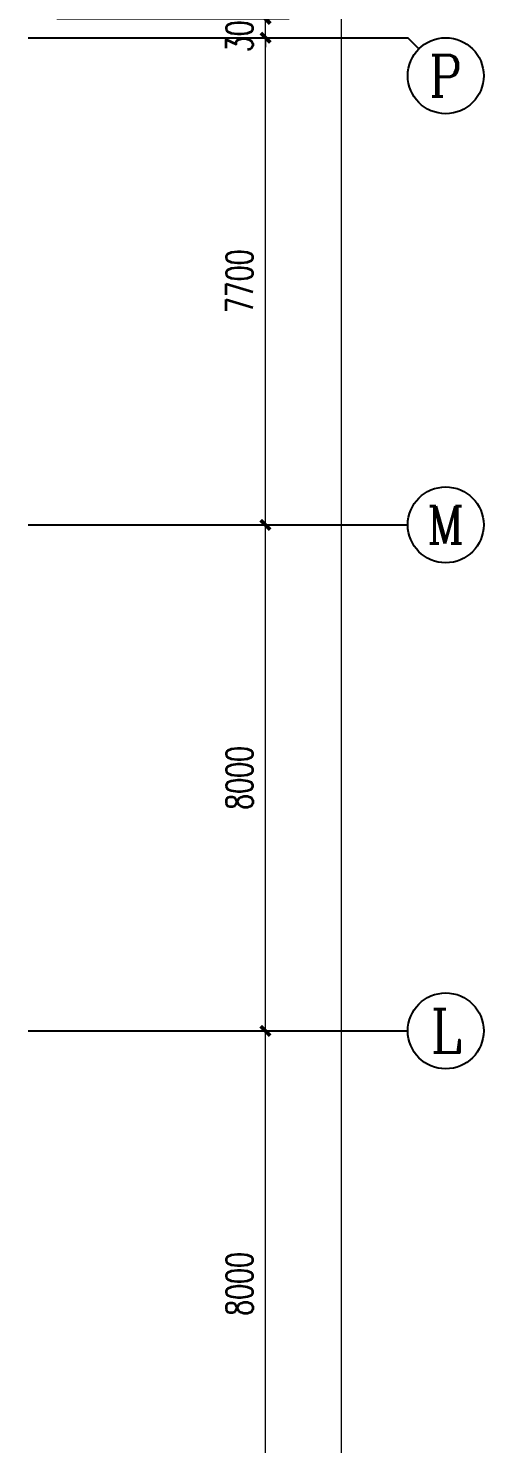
# Model space of a CAD drawing. Extents: x 0 to 302064749, y -59725395 to 1524223.
# Drawn here: x 163365946 to 164085946, y -26361387 to -24123787 of the extents above; entities that cross this region are included whole.
import ezdxf
from ezdxf.enums import TextEntityAlignment as Align

# ---------------------------------------------------------------- set-up
doc = ezdxf.new("R2010")
doc.units = 0
doc.header["$LTSCALE"] = 1000
doc.linetypes.add('DOTE', pattern=[2.42, 2, -0.2, 0.02, -0.2])
doc.layers.add('AXIS', color=3, linetype='Continuous')
doc.layers.add('AXIS_TEXT', color=7, linetype='Continuous')
doc.layers.add('DOTE', color=1, linetype='DOTE', lineweight=9, plot=False)
doc.layers.get('DOTE').off()
doc.styles.add('_TCH_AXIS', font='COMPLEX', dxfattribs={"bigfont": 'GBCBIG'})
doc.styles.add('A_DIM_T3', font='simplex.shx', dxfattribs={"width": 0.7, "bigfont": 'gbcbig.shx'})
doc.styles.add('COMPLEX', font='COMPLEX')
doc.dimstyles.new('_TCH_ARCH&&150', dxfattribs={"dimtxt": 420, "dimasz": 150, "dimexe": 375, "dimexo": 450, "dimgap": 202.5, "dimtad": 1, "dimdec": 0, "dimzin": 0, "dimdsep": 46, "dimtxsty": 'A_DIM_T3', "dimblk": 'ARCHTICK', "dimcen": 0.09, "dimclrt": 7, "dimazin": 2, "dimtfac": 1, "dimtdec": 0, "dimtix": 1, "dimtmove": 2, "dimatfit": 3, "dimfxl": 150, "dimtolj": 1, "dimtzin": 0, "dimarcsym": 0})

# ---------------------------------------------------------------- blocks, each defined once
blk = doc.blocks.new('_ArchTick')
at = {"color": 0, "linetype": 'ByBlock', "const_width": 0.4}
blk.add_lwpolyline([(-0.5, -0.5), (0.5, 0.5)], dxfattribs=at)
blk = doc.blocks.new('*D108')
at = {"layer": 'AXIS', "color": 0, "lineweight": -2, "transparency": 16777216}
for p, q in [((109150, 76000), (114025, 76000)), ((113650, 0), (113650, 76000)), ((109150, 0), (114025, 0))]:
    blk.add_line(p, q, dxfattribs=at)
at = {"layer": 'Defpoints', "color": 0, "transparency": 16777216}
for p in [(108700, 76000), (113650, 76000), (108700, 0)]:
    blk.add_point(p, dxfattribs=at)
at = {"layer": 'AXIS', "color": 0, "lineweight": -2, "transparency": 16777216, "xscale": 150, "yscale": 150, "zscale": 150}
for p, rotation in [((113650, 76000), 90), ((113650, 0), 270)]:
    blk.add_blockref('_ArchTick', p, dxfattribs=dict(at, rotation=rotation))
at = {"layer": 'AXIS', "color": 7, "transparency": 16777216, "insert": (113237.5, 38000), "char_height": 420, "attachment_point": 5, "rotation": 90, "style": 'A_DIM_T3'}
blk.add_mtext('\\A1;76000', dxfattribs=at)
blk = doc.blocks.new('*D116')
at = {"layer": 'AXIS', "color": 0, "lineweight": -2, "transparency": 16777216}
for p, q in [((109150, 50000), (112825, 50000)), ((112450, 42000), (112450, 50000)), ((109150, 42000), (112825, 42000))]:
    blk.add_line(p, q, dxfattribs=at)
at = {"layer": 'Defpoints', "color": 0, "transparency": 16777216}
for p in [(108700, 50000), (112450, 50000), (108700, 42000)]:
    blk.add_point(p, dxfattribs=at)
at = {"layer": 'AXIS', "color": 0, "lineweight": -2, "transparency": 16777216, "xscale": 150, "yscale": 150, "zscale": 150}
for p, rotation in [((112450, 50000), 90), ((112450, 42000), 270)]:
    blk.add_blockref('_ArchTick', p, dxfattribs=dict(at, rotation=rotation))
at = {"layer": 'AXIS', "color": 7, "transparency": 16777216, "insert": (112037.5, 46000), "char_height": 420, "attachment_point": 5, "rotation": 90, "style": 'A_DIM_T3'}
blk.add_mtext('\\A1;8000', dxfattribs=at)
blk = doc.blocks.new('*D117')
at = {"layer": 'AXIS', "color": 0, "lineweight": -2, "transparency": 16777216}
for p, q in [((109150, 58000), (112825, 58000)), ((112450, 50000), (112450, 58000)), ((109150, 50000), (112825, 50000))]:
    blk.add_line(p, q, dxfattribs=at)
at = {"layer": 'Defpoints', "color": 0, "transparency": 16777216}
for p in [(108700, 58000), (112450, 58000), (108700, 50000)]:
    blk.add_point(p, dxfattribs=at)
at = {"layer": 'AXIS', "color": 0, "lineweight": -2, "transparency": 16777216, "xscale": 150, "yscale": 150, "zscale": 150}
for p, rotation in [((112450, 58000), 90), ((112450, 50000), 270)]:
    blk.add_blockref('_ArchTick', p, dxfattribs=dict(at, rotation=rotation))
at = {"layer": 'AXIS', "color": 7, "transparency": 16777216, "insert": (112037.5, 54000), "char_height": 420, "attachment_point": 5, "rotation": 90, "style": 'A_DIM_T3'}
blk.add_mtext('\\A1;8000', dxfattribs=at)
blk = doc.blocks.new('*D118')
at = {"layer": 'AXIS', "color": 0, "lineweight": -2, "transparency": 16777216}
for p, q in [((109150, 65700), (112825, 65700)), ((112450, 58000), (112450, 65700)), ((109150, 58000), (112825, 58000))]:
    blk.add_line(p, q, dxfattribs=at)
at = {"layer": 'Defpoints', "color": 0, "transparency": 16777216}
for p in [(108700, 65700), (112450, 65700), (108700, 58000)]:
    blk.add_point(p, dxfattribs=at)
at = {"layer": 'AXIS', "color": 0, "lineweight": -2, "transparency": 16777216, "xscale": 150, "yscale": 150, "zscale": 150}
for p, rotation in [((112450, 65700), 90), ((112450, 58000), 270)]:
    blk.add_blockref('_ArchTick', p, dxfattribs=dict(at, rotation=rotation))
at = {"layer": 'AXIS', "color": 7, "transparency": 16777216, "insert": (112037.5, 61850), "char_height": 420, "attachment_point": 5, "rotation": 90, "style": 'A_DIM_T3'}
blk.add_mtext('\\A1;7700', dxfattribs=at)
blk = doc.blocks.new('*D119')
at = {"layer": 'AXIS', "color": 0, "lineweight": -2, "transparency": 16777216}
for p, q in [((112450, 66000), (112450, 66150)), ((109150, 66000), (112825, 66000)), ((112450, 65700), (112450, 66000)), ((109150, 65700), (112825, 65700)), ((112450, 65700), (112450, 65550))]:
    blk.add_line(p, q, dxfattribs=at)
at = {"layer": 'Defpoints', "color": 0, "transparency": 16777216}
for p in [(108700, 66000), (112450, 66000), (108700, 65700)]:
    blk.add_point(p, dxfattribs=at)
at = {"layer": 'AXIS', "color": 0, "lineweight": -2, "transparency": 16777216, "xscale": 150, "yscale": 150, "zscale": 150}
for p, rotation in [((112450, 66000), 270), ((112450, 65700), 90)]:
    blk.add_blockref('_ArchTick', p, dxfattribs=dict(at, rotation=rotation))
at = {"layer": 'AXIS', "color": 7, "transparency": 16777216, "insert": (112037.5, 65850), "char_height": 420, "attachment_point": 5, "rotation": 90, "style": 'A_DIM_T3'}
blk.add_mtext('\\A1;300', dxfattribs=at)
blk = doc.blocks.new('*D163')
at = {"layer": 'AXIS', "color": 0, "lineweight": -2, "transparency": 16777216}
for p, q in [((109150, 76000), (114025, 76000)), ((113650, 0), (113650, 76000)), ((109150, 0), (114025, 0))]:
    blk.add_line(p, q, dxfattribs=at)
at = {"layer": 'Defpoints', "color": 0, "transparency": 16777216}
for p in [(108700, 76000), (113650, 76000), (108700, 0)]:
    blk.add_point(p, dxfattribs=at)
at = {"layer": 'AXIS', "color": 0, "lineweight": -2, "transparency": 16777216, "xscale": 150, "yscale": 150, "zscale": 150}
for p, rotation in [((113650, 76000), 90), ((113650, 0), 270)]:
    blk.add_blockref('_ArchTick', p, dxfattribs=dict(at, rotation=rotation))
at = {"layer": 'AXIS', "color": 7, "transparency": 16777216, "insert": (113237.5, 38000), "char_height": 420, "attachment_point": 5, "rotation": 90, "style": 'A_DIM_T3'}
blk.add_mtext('\\A1;76000', dxfattribs=at)
blk = doc.blocks.new('*D171')
at = {"layer": 'AXIS', "color": 0, "lineweight": -2, "transparency": 16777216}
for p, q in [((109150, 50000), (112825, 50000)), ((112450, 42000), (112450, 50000)), ((109150, 42000), (112825, 42000))]:
    blk.add_line(p, q, dxfattribs=at)
at = {"layer": 'Defpoints', "color": 0, "transparency": 16777216}
for p in [(108700, 50000), (112450, 50000), (108700, 42000)]:
    blk.add_point(p, dxfattribs=at)
at = {"layer": 'AXIS', "color": 0, "lineweight": -2, "transparency": 16777216, "xscale": 150, "yscale": 150, "zscale": 150}
for p, rotation in [((112450, 50000), 90), ((112450, 42000), 270)]:
    blk.add_blockref('_ArchTick', p, dxfattribs=dict(at, rotation=rotation))
at = {"layer": 'AXIS', "color": 7, "transparency": 16777216, "insert": (112037.5, 46000), "char_height": 420, "attachment_point": 5, "rotation": 90, "style": 'A_DIM_T3'}
blk.add_mtext('\\A1;8000', dxfattribs=at)
blk = doc.blocks.new('*D172')
at = {"layer": 'AXIS', "color": 0, "lineweight": -2, "transparency": 16777216}
for p, q in [((109150, 58000), (112825, 58000)), ((112450, 50000), (112450, 58000)), ((109150, 50000), (112825, 50000))]:
    blk.add_line(p, q, dxfattribs=at)
at = {"layer": 'Defpoints', "color": 0, "transparency": 16777216}
for p in [(108700, 58000), (112450, 58000), (108700, 50000)]:
    blk.add_point(p, dxfattribs=at)
at = {"layer": 'AXIS', "color": 0, "lineweight": -2, "transparency": 16777216, "xscale": 150, "yscale": 150, "zscale": 150}
for p, rotation in [((112450, 58000), 90), ((112450, 50000), 270)]:
    blk.add_blockref('_ArchTick', p, dxfattribs=dict(at, rotation=rotation))
at = {"layer": 'AXIS', "color": 7, "transparency": 16777216, "insert": (112037.5, 54000), "char_height": 420, "attachment_point": 5, "rotation": 90, "style": 'A_DIM_T3'}
blk.add_mtext('\\A1;8000', dxfattribs=at)
blk = doc.blocks.new('*D173')
at = {"layer": 'AXIS', "color": 0, "lineweight": -2, "transparency": 16777216}
for p, q in [((109150, 65700), (112825, 65700)), ((112450, 58000), (112450, 65700)), ((109150, 58000), (112825, 58000))]:
    blk.add_line(p, q, dxfattribs=at)
at = {"layer": 'Defpoints', "color": 0, "transparency": 16777216}
for p in [(108700, 65700), (112450, 65700), (108700, 58000)]:
    blk.add_point(p, dxfattribs=at)
at = {"layer": 'AXIS', "color": 0, "lineweight": -2, "transparency": 16777216, "xscale": 150, "yscale": 150, "zscale": 150}
for p, rotation in [((112450, 65700), 90), ((112450, 58000), 270)]:
    blk.add_blockref('_ArchTick', p, dxfattribs=dict(at, rotation=rotation))
at = {"layer": 'AXIS', "color": 7, "transparency": 16777216, "insert": (112037.5, 61850), "char_height": 420, "attachment_point": 5, "rotation": 90, "style": 'A_DIM_T3'}
blk.add_mtext('\\A1;7700', dxfattribs=at)
blk = doc.blocks.new('*D174')
at = {"layer": 'AXIS', "color": 0, "lineweight": -2, "transparency": 16777216}
for p, q in [((112450, 66000), (112450, 66150)), ((109150, 66000), (112825, 66000)), ((112450, 65700), (112450, 66000)), ((109150, 65700), (112825, 65700)), ((112450, 65700), (112450, 65550))]:
    blk.add_line(p, q, dxfattribs=at)
at = {"layer": 'Defpoints', "color": 0, "transparency": 16777216}
for p in [(108700, 66000), (112450, 66000), (108700, 65700)]:
    blk.add_point(p, dxfattribs=at)
at = {"layer": 'AXIS', "color": 0, "lineweight": -2, "transparency": 16777216, "xscale": 150, "yscale": 150, "zscale": 150}
for p, rotation in [((112450, 66000), 270), ((112450, 65700), 90)]:
    blk.add_blockref('_ArchTick', p, dxfattribs=dict(at, rotation=rotation))
at = {"layer": 'AXIS', "color": 7, "transparency": 16777216, "insert": (112037.5, 65850), "char_height": 420, "attachment_point": 5, "rotation": 90, "style": 'A_DIM_T3'}
blk.add_mtext('\\A1;300', dxfattribs=at)
blk = doc.blocks.new('*D218')
at = {"layer": 'AXIS', "color": 0, "lineweight": -2, "transparency": 16777216}
for p, q in [((109150, 76000), (114025, 76000)), ((113650, 0), (113650, 76000)), ((109150, 0), (114025, 0))]:
    blk.add_line(p, q, dxfattribs=at)
at = {"layer": 'Defpoints', "color": 0, "transparency": 16777216}
for p in [(108700, 76000), (113650, 76000), (108700, 0)]:
    blk.add_point(p, dxfattribs=at)
at = {"layer": 'AXIS', "color": 0, "lineweight": -2, "transparency": 16777216, "xscale": 150, "yscale": 150, "zscale": 150}
for p, rotation in [((113650, 76000), 90), ((113650, 0), 270)]:
    blk.add_blockref('_ArchTick', p, dxfattribs=dict(at, rotation=rotation))
at = {"layer": 'AXIS', "color": 7, "transparency": 16777216, "insert": (113237.5, 38000), "char_height": 420, "attachment_point": 5, "rotation": 90, "style": 'A_DIM_T3'}
blk.add_mtext('\\A1;76000', dxfattribs=at)
blk = doc.blocks.new('*D226')
at = {"layer": 'AXIS', "color": 0, "lineweight": -2, "transparency": 16777216}
for p, q in [((109150, 50000), (112825, 50000)), ((112450, 42000), (112450, 50000)), ((109150, 42000), (112825, 42000))]:
    blk.add_line(p, q, dxfattribs=at)
at = {"layer": 'Defpoints', "color": 0, "transparency": 16777216}
for p in [(108700, 50000), (112450, 50000), (108700, 42000)]:
    blk.add_point(p, dxfattribs=at)
at = {"layer": 'AXIS', "color": 0, "lineweight": -2, "transparency": 16777216, "xscale": 150, "yscale": 150, "zscale": 150}
for p, rotation in [((112450, 50000), 90), ((112450, 42000), 270)]:
    blk.add_blockref('_ArchTick', p, dxfattribs=dict(at, rotation=rotation))
at = {"layer": 'AXIS', "color": 7, "transparency": 16777216, "insert": (112037.5, 46000), "char_height": 420, "attachment_point": 5, "rotation": 90, "style": 'A_DIM_T3'}
blk.add_mtext('\\A1;8000', dxfattribs=at)
blk = doc.blocks.new('*D227')
at = {"layer": 'AXIS', "color": 0, "lineweight": -2, "transparency": 16777216}
for p, q in [((109150, 58000), (112825, 58000)), ((112450, 50000), (112450, 58000)), ((109150, 50000), (112825, 50000))]:
    blk.add_line(p, q, dxfattribs=at)
at = {"layer": 'Defpoints', "color": 0, "transparency": 16777216}
for p in [(108700, 58000), (112450, 58000), (108700, 50000)]:
    blk.add_point(p, dxfattribs=at)
at = {"layer": 'AXIS', "color": 0, "lineweight": -2, "transparency": 16777216, "xscale": 150, "yscale": 150, "zscale": 150}
for p, rotation in [((112450, 58000), 90), ((112450, 50000), 270)]:
    blk.add_blockref('_ArchTick', p, dxfattribs=dict(at, rotation=rotation))
at = {"layer": 'AXIS', "color": 7, "transparency": 16777216, "insert": (112037.5, 54000), "char_height": 420, "attachment_point": 5, "rotation": 90, "style": 'A_DIM_T3'}
blk.add_mtext('\\A1;8000', dxfattribs=at)
blk = doc.blocks.new('*D228')
at = {"layer": 'AXIS', "color": 0, "lineweight": -2, "transparency": 16777216}
for p, q in [((109150, 65700), (112825, 65700)), ((112450, 58000), (112450, 65700)), ((109150, 58000), (112825, 58000))]:
    blk.add_line(p, q, dxfattribs=at)
at = {"layer": 'Defpoints', "color": 0, "transparency": 16777216}
for p in [(108700, 65700), (112450, 65700), (108700, 58000)]:
    blk.add_point(p, dxfattribs=at)
at = {"layer": 'AXIS', "color": 0, "lineweight": -2, "transparency": 16777216, "xscale": 150, "yscale": 150, "zscale": 150}
for p, rotation in [((112450, 65700), 90), ((112450, 58000), 270)]:
    blk.add_blockref('_ArchTick', p, dxfattribs=dict(at, rotation=rotation))
at = {"layer": 'AXIS', "color": 7, "transparency": 16777216, "insert": (112037.5, 61850), "char_height": 420, "attachment_point": 5, "rotation": 90, "style": 'A_DIM_T3'}
blk.add_mtext('\\A1;7700', dxfattribs=at)
blk = doc.blocks.new('*D229')
at = {"layer": 'AXIS', "color": 0, "lineweight": -2, "transparency": 16777216}
for p, q in [((112450, 66000), (112450, 66150)), ((109150, 66000), (112825, 66000)), ((112450, 65700), (112450, 66000)), ((109150, 65700), (112825, 65700)), ((112450, 65700), (112450, 65550))]:
    blk.add_line(p, q, dxfattribs=at)
at = {"layer": 'Defpoints', "color": 0, "transparency": 16777216}
for p in [(108700, 66000), (112450, 66000), (108700, 65700)]:
    blk.add_point(p, dxfattribs=at)
at = {"layer": 'AXIS', "color": 0, "lineweight": -2, "transparency": 16777216, "xscale": 150, "yscale": 150, "zscale": 150}
for p, rotation in [((112450, 66000), 270), ((112450, 65700), 90)]:
    blk.add_blockref('_ArchTick', p, dxfattribs=dict(at, rotation=rotation))
at = {"layer": 'AXIS', "color": 7, "transparency": 16777216, "insert": (112037.5, 65850), "char_height": 420, "attachment_point": 5, "rotation": 90, "style": 'A_DIM_T3'}
blk.add_mtext('\\A1;300', dxfattribs=at)
blk = doc.blocks.new('*D273')
at = {"layer": 'AXIS', "color": 0, "lineweight": -2, "transparency": 16777216}
for p, q in [((109150, 76000), (114025, 76000)), ((113650, 0), (113650, 76000)), ((109150, 0), (114025, 0))]:
    blk.add_line(p, q, dxfattribs=at)
at = {"layer": 'Defpoints', "color": 0, "transparency": 16777216}
for p in [(108700, 76000), (113650, 76000), (108700, 0)]:
    blk.add_point(p, dxfattribs=at)
at = {"layer": 'AXIS', "color": 0, "lineweight": -2, "transparency": 16777216, "xscale": 150, "yscale": 150, "zscale": 150}
for p, rotation in [((113650, 76000), 90), ((113650, 0), 270)]:
    blk.add_blockref('_ArchTick', p, dxfattribs=dict(at, rotation=rotation))
at = {"layer": 'AXIS', "color": 7, "transparency": 16777216, "insert": (113237.5, 38000), "char_height": 420, "attachment_point": 5, "rotation": 90, "style": 'A_DIM_T3'}
blk.add_mtext('\\A1;76000', dxfattribs=at)
blk = doc.blocks.new('*D281')
at = {"layer": 'AXIS', "color": 0, "lineweight": -2, "transparency": 16777216}
for p, q in [((109150, 50000), (112825, 50000)), ((112450, 42000), (112450, 50000)), ((109150, 42000), (112825, 42000))]:
    blk.add_line(p, q, dxfattribs=at)
at = {"layer": 'Defpoints', "color": 0, "transparency": 16777216}
for p in [(108700, 50000), (112450, 50000), (108700, 42000)]:
    blk.add_point(p, dxfattribs=at)
at = {"layer": 'AXIS', "color": 0, "lineweight": -2, "transparency": 16777216, "xscale": 150, "yscale": 150, "zscale": 150}
for p, rotation in [((112450, 50000), 90), ((112450, 42000), 270)]:
    blk.add_blockref('_ArchTick', p, dxfattribs=dict(at, rotation=rotation))
at = {"layer": 'AXIS', "color": 7, "transparency": 16777216, "insert": (112037.5, 46000), "char_height": 420, "attachment_point": 5, "rotation": 90, "style": 'A_DIM_T3'}
blk.add_mtext('\\A1;8000', dxfattribs=at)
blk = doc.blocks.new('*D282')
at = {"layer": 'AXIS', "color": 0, "lineweight": -2, "transparency": 16777216}
for p, q in [((109150, 58000), (112825, 58000)), ((112450, 50000), (112450, 58000)), ((109150, 50000), (112825, 50000))]:
    blk.add_line(p, q, dxfattribs=at)
at = {"layer": 'Defpoints', "color": 0, "transparency": 16777216}
for p in [(108700, 58000), (112450, 58000), (108700, 50000)]:
    blk.add_point(p, dxfattribs=at)
at = {"layer": 'AXIS', "color": 0, "lineweight": -2, "transparency": 16777216, "xscale": 150, "yscale": 150, "zscale": 150}
for p, rotation in [((112450, 58000), 90), ((112450, 50000), 270)]:
    blk.add_blockref('_ArchTick', p, dxfattribs=dict(at, rotation=rotation))
at = {"layer": 'AXIS', "color": 7, "transparency": 16777216, "insert": (112037.5, 54000), "char_height": 420, "attachment_point": 5, "rotation": 90, "style": 'A_DIM_T3'}
blk.add_mtext('\\A1;8000', dxfattribs=at)
blk = doc.blocks.new('*D283')
at = {"layer": 'AXIS', "color": 0, "lineweight": -2, "transparency": 16777216}
for p, q in [((109150, 65700), (112825, 65700)), ((112450, 58000), (112450, 65700)), ((109150, 58000), (112825, 58000))]:
    blk.add_line(p, q, dxfattribs=at)
at = {"layer": 'Defpoints', "color": 0, "transparency": 16777216}
for p in [(108700, 65700), (112450, 65700), (108700, 58000)]:
    blk.add_point(p, dxfattribs=at)
at = {"layer": 'AXIS', "color": 0, "lineweight": -2, "transparency": 16777216, "xscale": 150, "yscale": 150, "zscale": 150}
for p, rotation in [((112450, 65700), 90), ((112450, 58000), 270)]:
    blk.add_blockref('_ArchTick', p, dxfattribs=dict(at, rotation=rotation))
at = {"layer": 'AXIS', "color": 7, "transparency": 16777216, "insert": (112037.5, 61850), "char_height": 420, "attachment_point": 5, "rotation": 90, "style": 'A_DIM_T3'}
blk.add_mtext('\\A1;7700', dxfattribs=at)
blk = doc.blocks.new('*D284')
at = {"layer": 'AXIS', "color": 0, "lineweight": -2, "transparency": 16777216}
for p, q in [((112450, 66000), (112450, 66150)), ((109150, 66000), (112825, 66000)), ((112450, 65700), (112450, 66000)), ((109150, 65700), (112825, 65700)), ((112450, 65700), (112450, 65550))]:
    blk.add_line(p, q, dxfattribs=at)
at = {"layer": 'Defpoints', "color": 0, "transparency": 16777216}
for p in [(108700, 66000), (112450, 66000), (108700, 65700)]:
    blk.add_point(p, dxfattribs=at)
at = {"layer": 'AXIS', "color": 0, "lineweight": -2, "transparency": 16777216, "xscale": 150, "yscale": 150, "zscale": 150}
for p, rotation in [((112450, 66000), 270), ((112450, 65700), 90)]:
    blk.add_blockref('_ArchTick', p, dxfattribs=dict(at, rotation=rotation))
at = {"layer": 'AXIS', "color": 7, "transparency": 16777216, "insert": (112037.5, 65850), "char_height": 420, "attachment_point": 5, "rotation": 90, "style": 'A_DIM_T3'}
blk.add_mtext('\\A1;300', dxfattribs=at)
blk = doc.blocks.new('*D328')
at = {"layer": 'AXIS', "color": 0, "lineweight": -2, "transparency": 16777216}
for p, q in [((109150, 76000), (114025, 76000)), ((113650, 0), (113650, 76000)), ((109150, 0), (114025, 0))]:
    blk.add_line(p, q, dxfattribs=at)
at = {"layer": 'Defpoints', "color": 0, "transparency": 16777216}
for p in [(108700, 76000), (113650, 76000), (108700, 0)]:
    blk.add_point(p, dxfattribs=at)
at = {"layer": 'AXIS', "color": 0, "lineweight": -2, "transparency": 16777216, "xscale": 150, "yscale": 150, "zscale": 150}
for p, rotation in [((113650, 76000), 90), ((113650, 0), 270)]:
    blk.add_blockref('_ArchTick', p, dxfattribs=dict(at, rotation=rotation))
at = {"layer": 'AXIS', "color": 7, "transparency": 16777216, "insert": (113237.5, 38000), "char_height": 420, "attachment_point": 5, "rotation": 90, "style": 'A_DIM_T3'}
blk.add_mtext('\\A1;76000', dxfattribs=at)
blk = doc.blocks.new('*D336')
at = {"layer": 'AXIS', "color": 0, "lineweight": -2, "transparency": 16777216}
for p, q in [((109150, 50000), (112825, 50000)), ((112450, 42000), (112450, 50000)), ((109150, 42000), (112825, 42000))]:
    blk.add_line(p, q, dxfattribs=at)
at = {"layer": 'Defpoints', "color": 0, "transparency": 16777216}
for p in [(108700, 50000), (112450, 50000), (108700, 42000)]:
    blk.add_point(p, dxfattribs=at)
at = {"layer": 'AXIS', "color": 0, "lineweight": -2, "transparency": 16777216, "xscale": 150, "yscale": 150, "zscale": 150}
for p, rotation in [((112450, 50000), 90), ((112450, 42000), 270)]:
    blk.add_blockref('_ArchTick', p, dxfattribs=dict(at, rotation=rotation))
at = {"layer": 'AXIS', "color": 7, "transparency": 16777216, "insert": (112037.5, 46000), "char_height": 420, "attachment_point": 5, "rotation": 90, "style": 'A_DIM_T3'}
blk.add_mtext('\\A1;8000', dxfattribs=at)
blk = doc.blocks.new('*D337')
at = {"layer": 'AXIS', "color": 0, "lineweight": -2, "transparency": 16777216}
for p, q in [((109150, 58000), (112825, 58000)), ((112450, 50000), (112450, 58000)), ((109150, 50000), (112825, 50000))]:
    blk.add_line(p, q, dxfattribs=at)
at = {"layer": 'Defpoints', "color": 0, "transparency": 16777216}
for p in [(108700, 58000), (112450, 58000), (108700, 50000)]:
    blk.add_point(p, dxfattribs=at)
at = {"layer": 'AXIS', "color": 0, "lineweight": -2, "transparency": 16777216, "xscale": 150, "yscale": 150, "zscale": 150}
for p, rotation in [((112450, 58000), 90), ((112450, 50000), 270)]:
    blk.add_blockref('_ArchTick', p, dxfattribs=dict(at, rotation=rotation))
at = {"layer": 'AXIS', "color": 7, "transparency": 16777216, "insert": (112037.5, 54000), "char_height": 420, "attachment_point": 5, "rotation": 90, "style": 'A_DIM_T3'}
blk.add_mtext('\\A1;8000', dxfattribs=at)
blk = doc.blocks.new('*D338')
at = {"layer": 'AXIS', "color": 0, "lineweight": -2, "transparency": 16777216}
for p, q in [((109150, 65700), (112825, 65700)), ((112450, 58000), (112450, 65700)), ((109150, 58000), (112825, 58000))]:
    blk.add_line(p, q, dxfattribs=at)
at = {"layer": 'Defpoints', "color": 0, "transparency": 16777216}
for p in [(108700, 65700), (112450, 65700), (108700, 58000)]:
    blk.add_point(p, dxfattribs=at)
at = {"layer": 'AXIS', "color": 0, "lineweight": -2, "transparency": 16777216, "xscale": 150, "yscale": 150, "zscale": 150}
for p, rotation in [((112450, 65700), 90), ((112450, 58000), 270)]:
    blk.add_blockref('_ArchTick', p, dxfattribs=dict(at, rotation=rotation))
at = {"layer": 'AXIS', "color": 7, "transparency": 16777216, "insert": (112037.5, 61850), "char_height": 420, "attachment_point": 5, "rotation": 90, "style": 'A_DIM_T3'}
blk.add_mtext('\\A1;7700', dxfattribs=at)
blk = doc.blocks.new('*D339')
at = {"layer": 'AXIS', "color": 0, "lineweight": -2, "transparency": 16777216}
for p, q in [((112450, 66000), (112450, 66150)), ((109150, 66000), (112825, 66000)), ((112450, 65700), (112450, 66000)), ((109150, 65700), (112825, 65700)), ((112450, 65700), (112450, 65550))]:
    blk.add_line(p, q, dxfattribs=at)
at = {"layer": 'Defpoints', "color": 0, "transparency": 16777216}
for p in [(108700, 66000), (112450, 66000), (108700, 65700)]:
    blk.add_point(p, dxfattribs=at)
at = {"layer": 'AXIS', "color": 0, "lineweight": -2, "transparency": 16777216, "xscale": 150, "yscale": 150, "zscale": 150}
for p, rotation in [((112450, 66000), 270), ((112450, 65700), 90)]:
    blk.add_blockref('_ArchTick', p, dxfattribs=dict(at, rotation=rotation))
at = {"layer": 'AXIS', "color": 7, "transparency": 16777216, "insert": (112037.5, 65850), "char_height": 420, "attachment_point": 5, "rotation": 90, "style": 'A_DIM_T3'}
blk.add_mtext('\\A1;300', dxfattribs=at)
blk = doc.blocks.new('_AXISO')
blk.add_circle((0, 0), 0.5)
at = {"layer": 'AXIS_TEXT', "style": 'COMPLEX', "width": 1.041667}
blk.add_attdef('A', text='', height=0.56, dxfattribs=at).set_placement((-0.25, -0.28), (0.25, -0.28), align=Align.FIT)
blk = doc.blocks.new('*D384')
at = {"layer": 'AXIS', "color": 0, "lineweight": -2, "transparency": 16777216}
for p, q in [((109150, 76000), (114025, 76000)), ((113650, 0), (113650, 76000)), ((109150, 0), (114025, 0))]:
    blk.add_line(p, q, dxfattribs=at)
at = {"layer": 'Defpoints', "color": 0, "transparency": 16777216}
for p in [(108700, 76000), (113650, 76000), (108700, 0)]:
    blk.add_point(p, dxfattribs=at)
at = {"layer": 'AXIS', "color": 0, "lineweight": -2, "transparency": 16777216, "xscale": 150, "yscale": 150, "zscale": 150}
for p, rotation in [((113650, 76000), 90), ((113650, 0), 270)]:
    blk.add_blockref('_ArchTick', p, dxfattribs=dict(at, rotation=rotation))
at = {"layer": 'AXIS', "color": 7, "transparency": 16777216, "insert": (113237.5, 38000), "char_height": 420, "attachment_point": 5, "rotation": 90, "style": 'A_DIM_T3'}
blk.add_mtext('\\A1;76000', dxfattribs=at)
blk = doc.blocks.new('*D392')
at = {"layer": 'AXIS', "color": 0, "lineweight": -2, "transparency": 16777216}
for p, q in [((109150, 50000), (112825, 50000)), ((112450, 42000), (112450, 50000)), ((109150, 42000), (112825, 42000))]:
    blk.add_line(p, q, dxfattribs=at)
at = {"layer": 'Defpoints', "color": 0, "transparency": 16777216}
for p in [(108700, 50000), (112450, 50000), (108700, 42000)]:
    blk.add_point(p, dxfattribs=at)
at = {"layer": 'AXIS', "color": 0, "lineweight": -2, "transparency": 16777216, "xscale": 150, "yscale": 150, "zscale": 150}
for p, rotation in [((112450, 50000), 90), ((112450, 42000), 270)]:
    blk.add_blockref('_ArchTick', p, dxfattribs=dict(at, rotation=rotation))
at = {"layer": 'AXIS', "color": 7, "transparency": 16777216, "insert": (112037.5, 46000), "char_height": 420, "attachment_point": 5, "rotation": 90, "style": 'A_DIM_T3'}
blk.add_mtext('\\A1;8000', dxfattribs=at)
blk = doc.blocks.new('*D393')
at = {"layer": 'AXIS', "color": 0, "lineweight": -2, "transparency": 16777216}
for p, q in [((109150, 58000), (112825, 58000)), ((112450, 50000), (112450, 58000)), ((109150, 50000), (112825, 50000))]:
    blk.add_line(p, q, dxfattribs=at)
at = {"layer": 'Defpoints', "color": 0, "transparency": 16777216}
for p in [(108700, 58000), (112450, 58000), (108700, 50000)]:
    blk.add_point(p, dxfattribs=at)
at = {"layer": 'AXIS', "color": 0, "lineweight": -2, "transparency": 16777216, "xscale": 150, "yscale": 150, "zscale": 150}
for p, rotation in [((112450, 58000), 90), ((112450, 50000), 270)]:
    blk.add_blockref('_ArchTick', p, dxfattribs=dict(at, rotation=rotation))
at = {"layer": 'AXIS', "color": 7, "transparency": 16777216, "insert": (112037.5, 54000), "char_height": 420, "attachment_point": 5, "rotation": 90, "style": 'A_DIM_T3'}
blk.add_mtext('\\A1;8000', dxfattribs=at)
blk = doc.blocks.new('*D394')
at = {"layer": 'AXIS', "color": 0, "lineweight": -2, "transparency": 16777216}
for p, q in [((109150, 65700), (112825, 65700)), ((112450, 58000), (112450, 65700)), ((109150, 58000), (112825, 58000))]:
    blk.add_line(p, q, dxfattribs=at)
at = {"layer": 'Defpoints', "color": 0, "transparency": 16777216}
for p in [(108700, 65700), (112450, 65700), (108700, 58000)]:
    blk.add_point(p, dxfattribs=at)
at = {"layer": 'AXIS', "color": 0, "lineweight": -2, "transparency": 16777216, "xscale": 150, "yscale": 150, "zscale": 150}
for p, rotation in [((112450, 65700), 90), ((112450, 58000), 270)]:
    blk.add_blockref('_ArchTick', p, dxfattribs=dict(at, rotation=rotation))
at = {"layer": 'AXIS', "color": 7, "transparency": 16777216, "insert": (112037.5, 61850), "char_height": 420, "attachment_point": 5, "rotation": 90, "style": 'A_DIM_T3'}
blk.add_mtext('\\A1;7700', dxfattribs=at)
blk = doc.blocks.new('*D395')
at = {"layer": 'AXIS', "color": 0, "lineweight": -2, "transparency": 16777216}
for p, q in [((112450, 66000), (112450, 66150)), ((109150, 66000), (112825, 66000)), ((112450, 65700), (112450, 66000)), ((109150, 65700), (112825, 65700)), ((112450, 65700), (112450, 65550))]:
    blk.add_line(p, q, dxfattribs=at)
at = {"layer": 'Defpoints', "color": 0, "transparency": 16777216}
for p in [(108700, 66000), (112450, 66000), (108700, 65700)]:
    blk.add_point(p, dxfattribs=at)
at = {"layer": 'AXIS', "color": 0, "lineweight": -2, "transparency": 16777216, "xscale": 150, "yscale": 150, "zscale": 150}
for p, rotation in [((112450, 66000), 270), ((112450, 65700), 90)]:
    blk.add_blockref('_ArchTick', p, dxfattribs=dict(at, rotation=rotation))
at = {"layer": 'AXIS', "color": 7, "transparency": 16777216, "insert": (112037.5, 65850), "char_height": 420, "attachment_point": 5, "rotation": 90, "style": 'A_DIM_T3'}
blk.add_mtext('\\A1;300', dxfattribs=at)
blk = doc.blocks.new('A$Cfdce661d')
at = {"layer": 'AXIS'}
for p, q in [((108700, 65700), (114700, 65700)), ((114875.7, 65524.3), (114700, 65700)), ((108700, 58000), (114700, 58000)), ((108700, 50000), (114700, 50000))]:
    blk.add_line(p, q, dxfattribs=at)
ref = blk.add_blockref('_AXISO', (115300, 65100), dxfattribs=dict(at, xscale=1200, yscale=1200, zscale=1200))
ref.add_attrib('A', 'P', dxfattribs={"layer": 'AXIS_TEXT', "height": 652.9, "style": '_TCH_AXIS'}).set_placement((115035.7, 64773.6), (115564.3, 64773.6), align=Align.FIT)
ref = blk.add_blockref('_AXISO', (115300, 58000), dxfattribs=dict(at, xscale=1200, yscale=1200, zscale=1200))
ref.add_attrib('A', 'M', dxfattribs={"layer": 'AXIS_TEXT', "height": 594, "style": '_TCH_AXIS'}).set_placement((115003, 57703), (115597, 57703), align=Align.FIT)
ref = blk.add_blockref('_AXISO', (115300, 50000), dxfattribs=dict(at, xscale=1200, yscale=1200, zscale=1200))
ref.add_attrib('A', 'L', dxfattribs={"layer": 'AXIS_TEXT', "height": 683.5, "style": '_TCH_AXIS'}).set_placement((115055.9, 49658.2), (115544.1, 49658.2), align=Align.FIT)
for p1, p2, distance, picture, middle in [((108700, 0), (108700, 76000), -4950, '*D108', (113237.5, 38000)), ((108700, 0), (108700, 76000), -4950, '*D163', (113237.5, 38000)), ((108700, 0), (108700, 76000), -4950, '*D218', (113237.5, 38000)), ((108700, 0), (108700, 76000), -4950, '*D273', (113237.5, 38000)), ((108700, 0), (108700, 76000), -4950, '*D328', (113237.5, 38000)), ((108700, 0), (108700, 76000), -4950, '*D384', (113237.5, 38000)), ((108700, 65700), (108700, 66000), -3750, '*D119', (112037.5, 65850)), ((108700, 65700), (108700, 66000), -3750, '*D174', (112037.5, 65850)), ((108700, 65700), (108700, 66000), -3750, '*D229', (112037.5, 65850)), ((108700, 65700), (108700, 66000), -3750, '*D284', (112037.5, 65850)), ((108700, 65700), (108700, 66000), -3750, '*D339', (112037.5, 65850)), ((108700, 65700), (108700, 66000), -3750, '*D395', (112037.5, 65850)), ((108700, 58000), (108700, 65700), -3750, '*D118', (112037.5, 61850)), ((108700, 58000), (108700, 65700), -3750, '*D173', (112037.5, 61850)), ((108700, 58000), (108700, 65700), -3750, '*D228', (112037.5, 61850)), ((108700, 58000), (108700, 65700), -3750, '*D283', (112037.5, 61850)), ((108700, 58000), (108700, 65700), -3750, '*D338', (112037.5, 61850)), ((108700, 58000), (108700, 65700), -3750, '*D394', (112037.5, 61850)), ((108700, 50000), (108700, 58000), -3750, '*D117', (112037.5, 54000)), ((108700, 50000), (108700, 58000), -3750, '*D172', (112037.5, 54000)), ((108700, 50000), (108700, 58000), -3750, '*D227', (112037.5, 54000)), ((108700, 50000), (108700, 58000), -3750, '*D282', (112037.5, 54000)), ((108700, 50000), (108700, 58000), -3750, '*D337', (112037.5, 54000)), ((108700, 50000), (108700, 58000), -3750, '*D393', (112037.5, 54000)), ((108700, 42000), (108700, 50000), -3750, '*D116', (112037.5, 46000)), ((108700, 42000), (108700, 50000), -3750, '*D171', (112037.5, 46000)), ((108700, 42000), (108700, 50000), -3750, '*D226', (112037.5, 46000)), ((108700, 42000), (108700, 50000), -3750, '*D281', (112037.5, 46000)), ((108700, 42000), (108700, 50000), -3750, '*D336', (112037.5, 46000)), ((108700, 42000), (108700, 50000), -3750, '*D392', (112037.5, 46000))]:
    dim = blk.add_aligned_dim(p1=p1, p2=p2, distance=distance, dimstyle='_TCH_ARCH&&150', dxfattribs=at)
    dim.commit()
    dim.dimension.update_dxf_attribs({"geometry": picture, "text_midpoint": middle})
blk = doc.blocks.new('1#教学楼-电提建筑结构')
at = {"layer": 'DOTE'}
blk.add_blockref('A$Cfdce661d', (1504056.7, -306636.7), dxfattribs=at)

msp = doc.modelspace()

# ---------------------------------------------------------------- block references
at = {"xscale": 100, "yscale": 100, "zscale": 100}
msp.add_blockref('1#教学楼-电提建筑结构', (2090275, -45113), dxfattribs=at)

doc.saveas('drawing.dxf')
